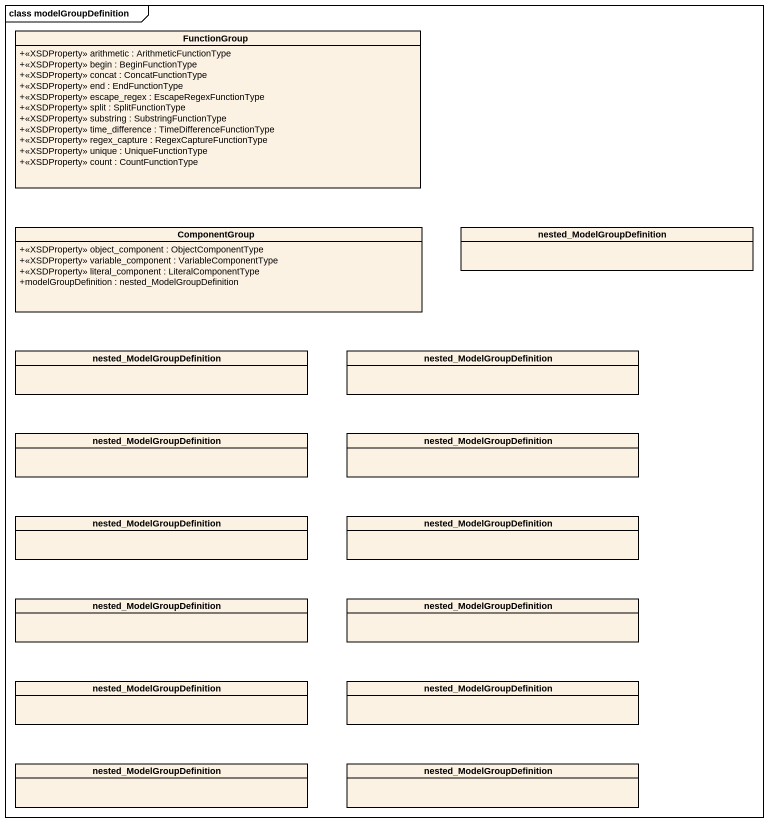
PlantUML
@startuml
mainframe class modelGroupDefinition
hide circle
hide empty members
skinparam classAttributeIconSize 0
class FunctionGroup {
  +<<XSDProperty>> arithmetic : ArithmeticFunctionType
  +<<XSDProperty>> begin : BeginFunctionType
  +<<XSDProperty>> concat : ConcatFunctionType
  +<<XSDProperty>> end : EndFunctionType
  +<<XSDProperty>> escape_regex : EscapeRegexFunctionType
  +<<XSDProperty>> split : SplitFunctionType
  +<<XSDProperty>> substring : SubstringFunctionType
  +<<XSDProperty>> time_difference : TimeDifferenceFunctionType
  +<<XSDProperty>> regex_capture : RegexCaptureFunctionType
  +<<XSDProperty>> unique : UniqueFunctionType
  +<<XSDProperty>> count : CountFunctionType
}
class ComponentGroup {
  +<<XSDProperty>> object_component : ObjectComponentType
  +<<XSDProperty>> variable_component : VariableComponentType
  +<<XSDProperty>> literal_component : LiteralComponentType
  +modelGroupDefinition : nested_ModelGroupDefinition
}
class nested_ModelGroupDefinition
class "nested_ModelGroupDefinition" as nested_ModelGroupDefinition_2
class "nested_ModelGroupDefinition" as nested_ModelGroupDefinition_3
class "nested_ModelGroupDefinition" as nested_ModelGroupDefinition_4
class "nested_ModelGroupDefinition" as nested_ModelGroupDefinition_5
class "nested_ModelGroupDefinition" as nested_ModelGroupDefinition_6
class "nested_ModelGroupDefinition" as nested_ModelGroupDefinition_7
class "nested_ModelGroupDefinition" as nested_ModelGroupDefinition_8
class "nested_ModelGroupDefinition" as nested_ModelGroupDefinition_9
class "nested_ModelGroupDefinition" as nested_ModelGroupDefinition_10
class "nested_ModelGroupDefinition" as nested_ModelGroupDefinition_11
class "nested_ModelGroupDefinition" as nested_ModelGroupDefinition_12
class "nested_ModelGroupDefinition" as nested_ModelGroupDefinition_13
@enduml
